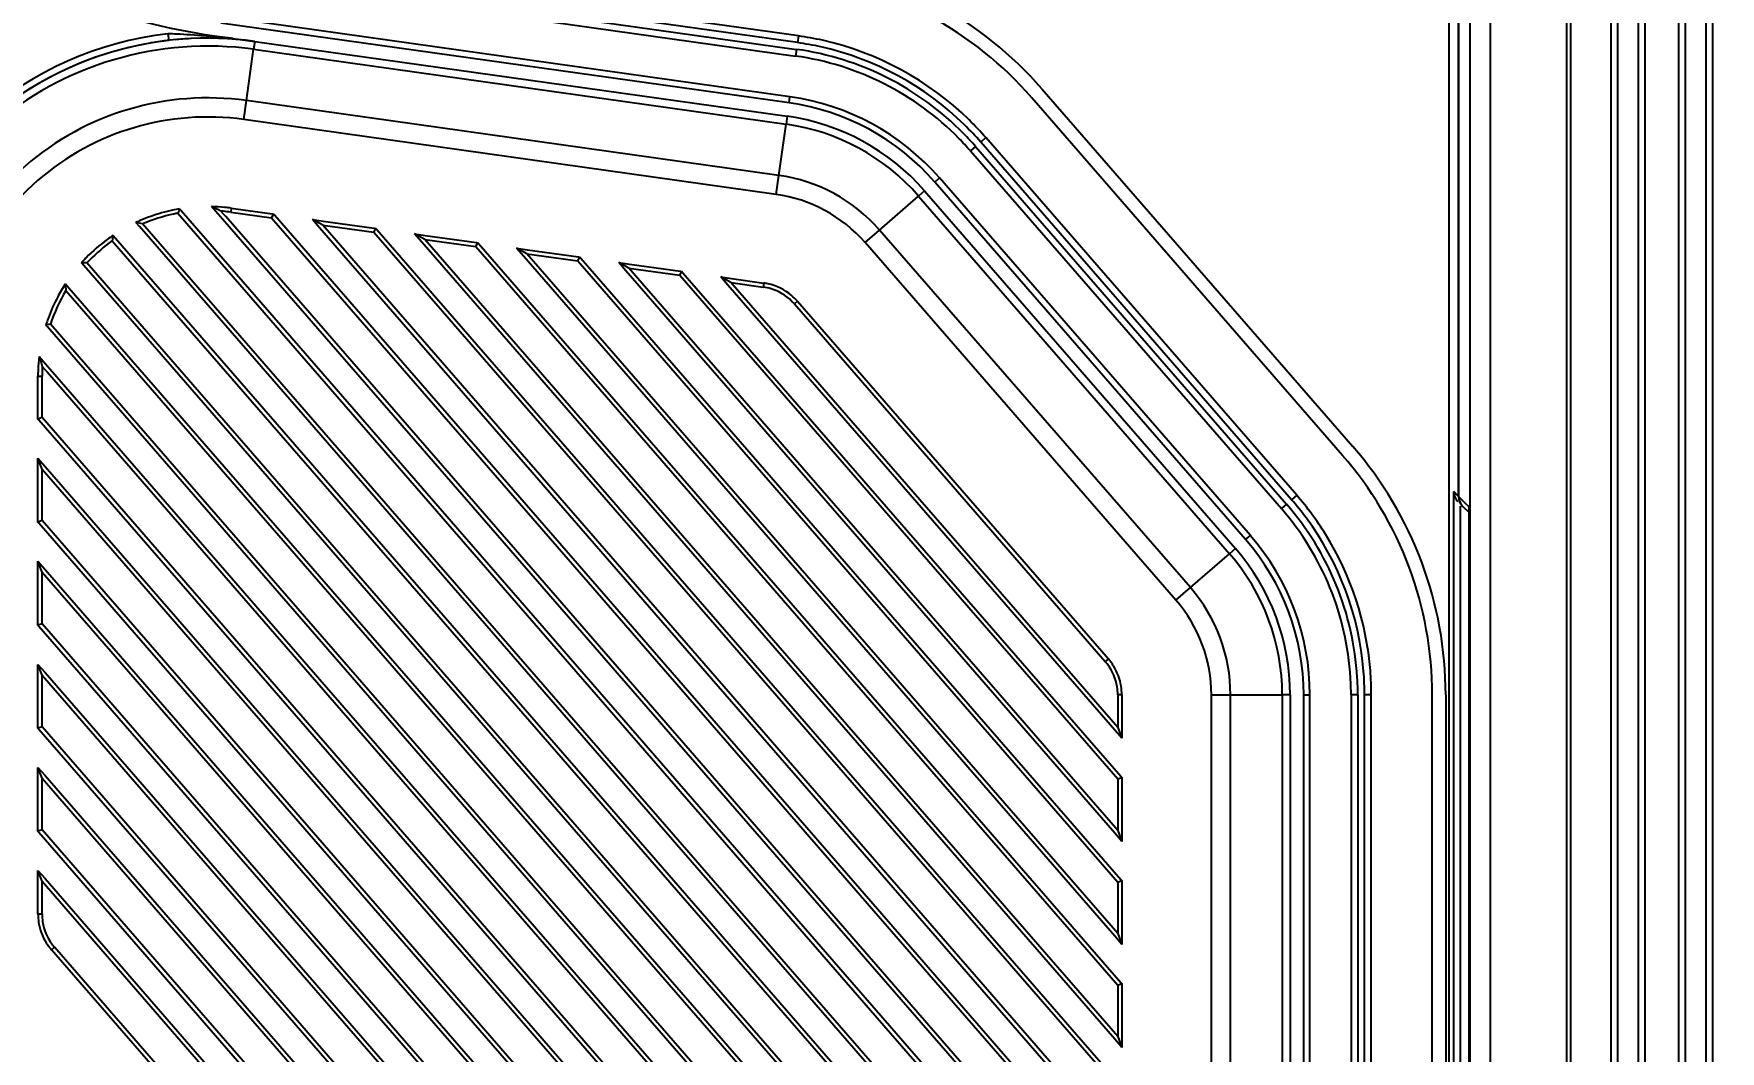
# Model space of a CAD drawing. Header units: millimetres. Extents: x -1070 to 42146, y 1440 to 12921.
# Drawn here: x 6828.9 to 6953.6, y 3374.6 to 3449.8 of the extents above; entities that cross this region are included whole.
import ezdxf

# ---------------------------------------------------------------- set-up
doc = ezdxf.new("R2010")
doc.units = ezdxf.units.MM
doc.layers.add('06___PRT_ALL_SURFS', color=7, linetype='Continuous')
doc.layers.add('DIM', color=4, linetype='Continuous')
doc.styles.get("Standard").update_dxf_attribs({"font": 'arial.ttf'})
doc.dimstyles.new('ISO-200', dxfattribs={"dimtxt": 30, "dimasz": 25, "dimexe": 1.25, "dimexo": 5, "dimgap": 5, "dimtad": 1, "dimtoh": 1, "dimdec": 1, "dimdsep": 46, "dimtxsty": 'Standard', "dimcen": 2.5, "dimadec": 0, "dimazin": 0, "dimtfac": 1, "dimtdec": 1, "dimtmove": 0, "dimatfit": 3, "dimfxl": 1, "dimarcsym": 0})

# ---------------------------------------------------------------- blocks, each defined once
blk = doc.blocks.new('*D141')
at = {"layer": 'Defpoints', "color": 0, "transparency": 16777216}
for p in [(7169.27, 3297.92), (6819.27, 3257.83), (7169.27, 3257.83)]:
    blk.add_point(p, dxfattribs=at)
at = {"layer": 'DIM', "color": 0, "lineweight": -2, "transparency": 16777216}
for p, q in [((6819.27, 3262.83), (6819.27, 3299.17)), ((7169.27, 3262.83), (7169.27, 3299.17)), ((6844.27, 3297.92), (7144.27, 3297.92))]:
    blk.add_line(p, q, dxfattribs=at)
at = {"layer": 'DIM', "color": 0, "transparency": 16777216}
for points in [[(6844.27, 3302.09), (6844.27, 3293.75), (6819.27, 3297.92)], [(7144.27, 3302.09), (7144.27, 3293.75), (7169.27, 3297.92)]]:
    blk.add_solid(points, dxfattribs=at)
at = {"layer": 'DIM', "color": 0, "lineweight": -3, "transparency": 16777216, "insert": (6994.27, 3322.34), "char_height": 30, "attachment_point": 5}
blk.add_mtext('350 [1\'-1 3/4"]', dxfattribs=at)

msp = doc.modelspace()

# ---------------------------------------------------------------- linework, layer by layer
at = {"color": 7, "linetype": 'Continuous', "lineweight": -3}
for p, q in [((6945.525, 3344.682), (6945.525, 3477.826)), ((6946.025, 3343.017), (6946.025, 3477.826)), ((6947.525, 3477.826), (6947.525, 3340.503)), ((6948.025, 3477.826), (6948.025, 3340.357)), ((6950.525, 3337.084), (6950.525, 3477.826)), ((6951.025, 3336.051), (6951.025, 3477.826)), ((6952.525, 3477.826), (6952.525, 3334.326)), ((6953.025, 3477.826), (6953.025, 3334.256)), ((6843.293, 3454.566), (6885.299, 3448.663)), ((6885.369, 3449.158), (6843.362, 3455.062)), ((6885.438, 3449.653), (6843.432, 3455.557)), ((6843.223, 3454.071), (6885.23, 3448.168)), ((6933.559, 3415.222), (6933.559, 3452.473)), ((6934.247, 3415.597), (6934.247, 3452.473)), ((6934.275, 3415.569), (6934.275, 3452.473)), ((6884.806, 3445.156), (6842.8, 3451.059)), ((6838.81, 3449.818), (6838.868, 3449.322)), ((6838.891, 3449.815), (6838.81, 3449.818)), ((6884.742, 3444.702), (6842.736, 3450.605)), ((6885.438, 3449.653), (6885.369, 3449.158)), ((6843.603, 3449.474), (6845.23, 3449.245)), ((6844.616, 3444.874), (6845.149, 3448.665)), ((6845.23, 3449.245), (6845.149, 3448.665)), ((6845.149, 3448.665), (6884.522, 3443.131)), ((6845.23, 3449.245), (6884.603, 3443.711)), ((6885.299, 3448.663), (6885.23, 3448.168)), ((6844.419, 3443.473), (6844.616, 3444.874)), ((6883.989, 3439.34), (6844.616, 3444.874)), ((6884.742, 3444.702), (6884.806, 3445.156)), ((6925.675, 3418.637), (6902.684, 3445.086)), ((6903.439, 3445.742), (6926.43, 3419.293)), ((6883.792, 3437.94), (6844.419, 3443.473)), ((6884.603, 3443.711), (6884.522, 3443.131)), ((6883.989, 3439.34), (6884.522, 3443.131)), ((6899.288, 3442.133), (6898.911, 3441.805)), ((6922.279, 3415.685), (6899.288, 3442.133)), ((6898.533, 3441.477), (6898.156, 3441.149)), ((6898.156, 3441.149), (6921.147, 3414.701)), ((6898.533, 3441.477), (6921.525, 3415.029)), ((6921.902, 3415.357), (6898.911, 3441.805)), ((6883.792, 3437.94), (6883.989, 3439.34)), ((6895.514, 3438.853), (6895.86, 3439.154)), ((6918.506, 3412.405), (6895.514, 3438.853)), ((6918.852, 3412.705), (6895.86, 3439.154)), ((6891.428, 3435.301), (6894.318, 3437.813)), ((6894.76, 3438.197), (6894.318, 3437.813)), ((6894.318, 3437.813), (6917.309, 3411.364)), ((6894.76, 3438.197), (6917.751, 3411.749)), ((6836.704, 3435.553), (6836.438, 3435.858)), ((6839.556, 3436.54), (6908.427, 3357.312)), ((6839.671, 3436.865), (6839.782, 3436.737)), ((6839.782, 3436.737), (6908.654, 3357.509)), ((6842.504, 3436.502), (6842.041, 3437.035)), ((6842.856, 3436.097), (6842.504, 3436.502)), ((6842.953, 3436.443), (6842.73, 3436.699)), ((6908.448, 3360.642), (6842.856, 3436.097)), ((6843.082, 3436.294), (6842.953, 3436.443)), ((6908.675, 3360.839), (6843.082, 3436.294)), ((6843.497, 3436.916), (6843.456, 3436.619)), ((6843.456, 3436.619), (6846.482, 3436.194)), ((6843.497, 3436.916), (6846.524, 3436.491)), ((6846.482, 3436.194), (6846.635, 3436.475)), ((6846.482, 3436.194), (6909.048, 3364.219)), ((6846.524, 3436.491), (6846.635, 3436.475)), ((6846.635, 3436.475), (6846.708, 3436.391)), ((6846.708, 3436.391), (6909.275, 3364.416)), ((6850.255, 3435.663), (6849.503, 3436.072)), ((6850.029, 3435.467), (6849.503, 3436.072)), ((6849.503, 3436.072), (6850.297, 3435.961)), ((6850.297, 3435.961), (6854.071, 3435.43)), ((6834.75, 3434.904), (6834.926, 3434.702)), ((6834.926, 3434.702), (6905.963, 3352.983)), ((6907.053, 3354.626), (6836.704, 3435.553)), ((6907.279, 3354.822), (6836.93, 3435.75)), ((6908.822, 3367.833), (6850.029, 3435.467)), ((6850.255, 3435.663), (6854.029, 3435.133)), ((6909.048, 3368.03), (6850.255, 3435.663)), ((6854.029, 3435.133), (6854.182, 3435.415)), ((6854.029, 3435.133), (6909.048, 3371.841)), ((6854.071, 3435.43), (6854.182, 3435.415)), ((6854.182, 3435.415), (6854.255, 3435.33)), ((6854.255, 3435.33), (6909.275, 3372.037)), ((6857.802, 3434.603), (6857.05, 3435.012)), ((6857.576, 3434.406), (6857.05, 3435.012)), ((6857.05, 3435.012), (6857.844, 3434.9)), ((6857.802, 3434.603), (6861.576, 3434.072)), ((6909.048, 3375.651), (6857.802, 3434.603)), ((6857.844, 3434.9), (6861.618, 3434.37)), ((6890.361, 3434.373), (6891.428, 3435.301)), ((6914.42, 3408.853), (6891.428, 3435.301)), ((6834.699, 3434.505), (6905.736, 3352.787)), ((6908.822, 3375.454), (6857.576, 3434.406)), ((6861.576, 3434.072), (6861.729, 3434.354)), ((6861.576, 3434.072), (6909.048, 3379.462)), ((6861.618, 3434.37), (6861.729, 3434.354)), ((6861.729, 3434.354), (6861.802, 3434.269)), ((6861.802, 3434.269), (6909.275, 3379.659)), ((6865.35, 3433.542), (6864.597, 3433.951)), ((6865.123, 3433.345), (6864.597, 3433.951)), ((6864.597, 3433.951), (6865.391, 3433.839)), ((6865.35, 3433.542), (6869.123, 3433.012)), ((6909.048, 3383.272), (6865.35, 3433.542)), ((6865.391, 3433.839), (6869.165, 3433.309)), ((6913.352, 3407.925), (6890.361, 3434.373)), ((6832.586, 3432.668), (6832.411, 3432.871)), ((6903.623, 3350.95), (6832.586, 3432.668)), ((6903.85, 3351.146), (6832.813, 3432.865)), ((6908.822, 3383.076), (6865.123, 3433.345)), ((6869.123, 3433.012), (6869.276, 3433.293)), ((6869.123, 3433.012), (6909.048, 3387.083)), ((6869.165, 3433.309), (6869.276, 3433.293)), ((6869.276, 3433.293), (6869.349, 3433.209)), ((6869.349, 3433.209), (6909.275, 3387.28)), ((6872.897, 3432.481), (6872.144, 3432.89)), ((6872.67, 3432.285), (6872.144, 3432.89)), ((6872.144, 3432.89), (6872.938, 3432.779)), ((6908.822, 3390.697), (6872.67, 3432.285)), ((6872.897, 3432.481), (6876.67, 3431.951)), ((6909.048, 3390.894), (6872.897, 3432.481)), ((6872.938, 3432.779), (6876.712, 3432.248)), ((6876.67, 3431.951), (6876.823, 3432.233)), ((6876.712, 3432.248), (6876.823, 3432.233)), ((6876.823, 3432.233), (6876.897, 3432.148)), ((6876.897, 3432.148), (6909.275, 3394.901)), ((6831.231, 3431.332), (6831.496, 3431.026)), ((6831.496, 3431.026), (6901.845, 3350.099)), ((6876.67, 3431.951), (6909.048, 3394.704)), ((6880.444, 3431.421), (6879.691, 3431.83)), ((6879.691, 3431.83), (6880.485, 3431.718)), ((6880.217, 3431.224), (6879.691, 3431.83)), ((6908.822, 3398.318), (6880.217, 3431.224)), ((6880.444, 3431.421), (6882.829, 3431.086)), ((6909.048, 3398.515), (6880.444, 3431.421)), ((6880.485, 3431.718), (6882.871, 3431.383)), ((6882.871, 3431.383), (6882.829, 3431.086)), ((6831.27, 3430.829), (6901.619, 3349.902)), ((6885.364, 3430.029), (6885.137, 3429.832)), ((6885.137, 3429.832), (6908.128, 3403.384)), ((6885.364, 3430.029), (6908.355, 3403.581)), ((6829.895, 3428.142), (6829.784, 3428.27)), ((6898.767, 3348.915), (6829.895, 3428.142)), ((6898.993, 3349.112), (6830.122, 3428.339)), ((6829.286, 3425.948), (6829.749, 3425.415)), ((6829.523, 3425.218), (6829.745, 3424.962)), ((6829.745, 3424.962), (6829.875, 3424.813)), ((6829.749, 3425.415), (6830.101, 3425.01)), ((6829.875, 3424.813), (6895.467, 3349.358)), ((6830.101, 3425.01), (6895.694, 3349.554)), ((6829.201, 3421.432), (6829.201, 3424.488)), ((6829.201, 3424.488), (6829.501, 3424.488)), ((6829.501, 3421.432), (6829.501, 3424.488)), ((6829.201, 3421.32), (6829.201, 3421.432)), ((6829.501, 3421.432), (6829.201, 3421.32)), ((6829.274, 3421.236), (6829.201, 3421.32)), ((6891.841, 3349.261), (6829.274, 3421.236)), ((6892.067, 3349.458), (6829.501, 3421.432)), ((6829.201, 3417.622), (6829.201, 3418.424)), ((6829.201, 3418.424), (6829.727, 3417.819)), ((6829.501, 3417.622), (6829.201, 3418.424)), ((6829.201, 3413.811), (6829.201, 3417.622)), ((6829.501, 3413.811), (6829.501, 3417.622)), ((6829.501, 3417.622), (6888.294, 3349.988)), ((6829.727, 3417.819), (6888.52, 3350.185)), ((6933.889, 3415.222), (6933.889, 3415.955)), ((6934.247, 3415.597), (6933.889, 3415.955)), ((6921.525, 3415.029), (6921.147, 3414.701)), ((6921.525, 3415.029), (6921.147, 3414.701)), ((6922.279, 3415.685), (6921.902, 3415.357)), ((6933.559, 3414.888), (6933.559, 3415.222)), ((6933.559, 3370.763), (6933.559, 3414.888)), ((6933.889, 3414.888), (6933.889, 3415.222)), ((6933.889, 3370.763), (6933.889, 3414.888)), ((6934.275, 3415.569), (6934.748, 3415.096)), ((6934.392, 3414.154), (6934.392, 3414.888)), ((6934.568, 3414.86), (6934.998, 3414.43)), ((6934.748, 3415.096), (6934.999, 3414.845)), ((6934.998, 3414.811), (6934.999, 3414.845)), ((6934.998, 3414.811), (6934.998, 3370.841)), ((6934.999, 3414.845), (6934.999, 3414.811)), ((6934.999, 3414.811), (6934.999, 3370.841)), ((6829.201, 3413.699), (6829.201, 3413.811)), ((6829.501, 3413.811), (6829.201, 3413.699)), ((6829.274, 3413.614), (6829.201, 3413.699)), ((6884.294, 3350.322), (6829.274, 3413.614)), ((6884.52, 3350.519), (6829.501, 3413.811)), ((6934.392, 3371.498), (6934.392, 3414.154)), ((6918.506, 3412.405), (6918.852, 3412.705)), ((6918.506, 3412.405), (6918.852, 3412.705)), ((6914.42, 3408.853), (6917.309, 3411.364)), ((6914.42, 3408.853), (6917.309, 3411.364)), ((6917.751, 3411.749), (6917.309, 3411.364)), ((6917.751, 3411.749), (6917.309, 3411.364)), ((6829.501, 3410.001), (6829.201, 3410.803)), ((6829.201, 3410.001), (6829.201, 3410.803)), ((6829.201, 3410.803), (6829.727, 3410.197)), ((6829.201, 3406.19), (6829.201, 3410.001)), ((6829.501, 3406.19), (6829.501, 3410.001)), ((6829.501, 3410.001), (6880.747, 3351.049)), ((6829.727, 3410.197), (6880.973, 3351.246)), ((6913.352, 3407.925), (6914.42, 3408.853)), ((6913.352, 3407.925), (6914.42, 3408.853)), ((6829.501, 3406.19), (6829.201, 3406.078)), ((6829.201, 3406.078), (6829.201, 3406.19)), ((6829.274, 3405.993), (6829.201, 3406.078)), ((6876.747, 3351.382), (6829.274, 3405.993)), ((6876.973, 3351.579), (6829.501, 3406.19)), ((6908.355, 3403.581), (6908.128, 3403.384)), ((6908.355, 3403.581), (6908.128, 3403.384)), ((6829.501, 3402.379), (6829.201, 3403.182)), ((6829.201, 3402.379), (6829.201, 3403.182)), ((6829.201, 3403.182), (6829.727, 3402.576)), ((6829.201, 3398.569), (6829.201, 3402.379)), ((6829.501, 3398.569), (6829.501, 3402.379)), ((6829.501, 3402.379), (6873.2, 3352.11)), ((6829.727, 3402.576), (6873.426, 3352.306)), ((6909.048, 3400.924), (6909.048, 3398.515)), ((6909.348, 3400.924), (6909.048, 3400.924)), ((6909.048, 3400.924), (6909.048, 3398.515)), ((6909.348, 3400.924), (6909.048, 3400.924)), ((6909.348, 3400.924), (6909.348, 3398.515)), ((6909.348, 3400.924), (6909.348, 3398.515)), ((6915.97, 3400.924), (6917.384, 3400.924)), ((6915.97, 3361.163), (6915.97, 3400.924)), ((6915.97, 3400.924), (6917.384, 3400.924)), ((6915.97, 3361.163), (6915.97, 3400.924)), ((6917.384, 3361.163), (6917.384, 3400.924)), ((6917.384, 3400.924), (6921.212, 3400.924)), ((6917.384, 3361.163), (6917.384, 3400.924)), ((6917.384, 3400.924), (6921.212, 3400.924)), ((6921.798, 3400.924), (6921.212, 3400.924)), ((6921.212, 3400.924), (6921.212, 3361.163)), ((6921.798, 3400.924), (6921.212, 3400.924)), ((6921.212, 3400.924), (6921.212, 3361.163)), ((6921.798, 3400.924), (6921.798, 3361.163)), ((6921.798, 3400.924), (6921.798, 3361.163)), ((6922.798, 3358.504), (6922.798, 3400.924)), ((6922.798, 3400.924), (6923.257, 3400.924)), ((6922.798, 3358.504), (6922.798, 3400.924)), ((6922.798, 3400.924), (6923.257, 3400.924)), ((6923.257, 3358.504), (6923.257, 3400.924)), ((6923.257, 3358.504), (6923.257, 3400.924)), ((6926.798, 3400.924), (6926.298, 3400.924)), ((6926.298, 3400.924), (6926.298, 3358.504)), ((6926.798, 3400.924), (6926.798, 3358.504)), ((6829.501, 3398.569), (6829.201, 3398.457)), ((6829.201, 3398.457), (6829.201, 3398.569)), ((6829.274, 3398.372), (6829.201, 3398.457)), ((6869.426, 3352.64), (6829.501, 3398.569)), ((6909.048, 3398.515), (6909.348, 3397.713)), ((6909.048, 3398.515), (6909.348, 3397.713)), ((6909.348, 3398.515), (6909.348, 3397.713)), ((6909.348, 3398.515), (6909.348, 3397.713)), ((6869.2, 3352.443), (6829.274, 3398.372)), ((6909.348, 3397.713), (6908.822, 3398.318)), ((6909.348, 3397.713), (6908.822, 3398.318)), ((6829.201, 3394.758), (6829.201, 3395.56)), ((6829.201, 3395.56), (6829.727, 3394.955)), ((6829.501, 3394.758), (6829.201, 3395.56)), ((6829.201, 3390.947), (6829.201, 3394.758)), ((6829.501, 3390.947), (6829.501, 3394.758)), ((6829.501, 3394.758), (6865.652, 3353.17)), ((6829.727, 3394.955), (6865.879, 3353.367)), ((6909.048, 3394.704), (6909.348, 3394.817)), ((6909.048, 3394.704), (6909.348, 3394.817)), ((6909.048, 3394.704), (6909.048, 3390.894)), ((6909.048, 3394.704), (6909.048, 3390.894)), ((6909.275, 3394.901), (6909.348, 3394.817)), ((6909.275, 3394.901), (6909.348, 3394.817)), ((6909.348, 3394.817), (6909.348, 3394.704)), ((6909.348, 3394.817), (6909.348, 3394.704)), ((6909.348, 3394.704), (6909.348, 3390.894)), ((6909.348, 3394.704), (6909.348, 3390.894)), ((6829.501, 3390.947), (6829.201, 3390.835)), ((6829.201, 3390.835), (6829.201, 3390.947)), ((6861.879, 3353.701), (6829.501, 3390.947)), ((6829.274, 3390.751), (6829.201, 3390.835)), ((6861.653, 3353.504), (6829.274, 3390.751)), ((6909.348, 3390.091), (6908.822, 3390.697)), ((6909.348, 3390.091), (6908.822, 3390.697)), ((6909.048, 3390.894), (6909.348, 3390.091)), ((6909.048, 3390.894), (6909.348, 3390.091)), ((6909.348, 3390.894), (6909.348, 3390.091)), ((6909.348, 3390.894), (6909.348, 3390.091)), ((6829.201, 3387.137), (6829.201, 3387.939)), ((6829.201, 3387.939), (6829.727, 3387.334)), ((6829.501, 3387.137), (6829.201, 3387.939)), ((6829.727, 3387.334), (6858.332, 3354.428)), ((6909.275, 3387.28), (6909.348, 3387.195)), ((6909.275, 3387.28), (6909.348, 3387.195)), ((6829.201, 3384.728), (6829.201, 3387.137)), ((6829.501, 3384.728), (6829.501, 3387.137)), ((6829.501, 3387.137), (6858.105, 3354.231)), ((6909.048, 3387.083), (6909.348, 3387.195)), ((6909.048, 3387.083), (6909.348, 3387.195)), ((6909.048, 3387.083), (6909.048, 3383.272)), ((6909.048, 3387.083), (6909.048, 3383.272)), ((6909.348, 3387.195), (6909.348, 3387.083)), ((6909.348, 3387.195), (6909.348, 3387.083)), ((6909.348, 3387.083), (6909.348, 3383.272)), ((6909.348, 3387.083), (6909.348, 3383.272)), ((6829.201, 3384.728), (6829.501, 3384.728)), ((6830.194, 3382.071), (6830.421, 3382.268)), ((6853.412, 3355.819), (6830.421, 3382.268)), ((6909.348, 3382.47), (6908.822, 3383.076)), ((6909.348, 3382.47), (6908.822, 3383.076)), ((6909.048, 3383.272), (6909.348, 3382.47)), ((6909.048, 3383.272), (6909.348, 3382.47)), ((6909.348, 3383.272), (6909.348, 3382.47)), ((6909.348, 3383.272), (6909.348, 3382.47)), ((6853.186, 3355.623), (6830.194, 3382.071)), ((6909.048, 3379.462), (6909.348, 3379.574)), ((6909.048, 3379.462), (6909.348, 3379.574)), ((6909.048, 3379.462), (6909.048, 3375.651)), ((6909.048, 3379.462), (6909.048, 3375.651)), ((6909.275, 3379.659), (6909.348, 3379.574)), ((6909.275, 3379.659), (6909.348, 3379.574)), ((6909.348, 3379.574), (6909.348, 3379.462)), ((6909.348, 3379.574), (6909.348, 3379.462)), ((6909.348, 3379.462), (6909.348, 3375.651)), ((6909.348, 3379.462), (6909.348, 3375.651)), ((6909.348, 3374.849), (6908.822, 3375.454)), ((6909.348, 3374.849), (6908.822, 3375.454)), ((6909.048, 3375.651), (6909.348, 3374.849)), ((6909.048, 3375.651), (6909.348, 3374.849)), ((6909.348, 3375.651), (6909.348, 3374.849)), ((6909.348, 3375.651), (6909.348, 3374.849))]:
    msp.add_line(p, q, dxfattribs=at)
for centre, radius, start, end in [((6850.042, 3502.594), 53.5, 221, 262), ((6882.307, 3427.372), 28, 41, 82), ((6882.307, 3427.372), 27, 41, 82), ((6841.751, 3424.488), 25.5, 96.62169, 165.37831), ((6835.674, 3376.464), 73.422, 87.07052, 87.48888), ((6850.042, 3502.594), 53.5, 262, 263.11488), ((6882.307, 3427.372), 22.5, 77.41328, 82), ((6841.751, 3424.488), 25, 82, 180), ((6841.751, 3424.488), 24.414, 82, 180), ((6841.751, 3424.488), 25, 100.75924, 161.24086), ((6841.751, 3424.488), 25, 96.62169, 100.02905), ((6841.751, 3424.488), 25, 92.90091, 95.54033), ((6841.751, 3424.488), 25, 89.27451, 89.4012), ((6841.751, 3424.488), 25, 82, 85.66097), ((6882.307, 3427.372), 21.5, 44.41667, 82), ((6882.307, 3427.372), 22, 77.44443, 82), ((6882.307, 3427.372), 22, 45.55555, 77.44443), ((6882.307, 3427.372), 22.5, 45.58839, 77.41328), ((6882.307, 3427.372), 21, 44.43654, 82), ((6841.751, 3424.488), 20.586, 82, 180), ((6882.307, 3427.372), 17.5, 41, 82), ((6882.307, 3427.372), 17.958, 41, 82), ((6841.751, 3424.488), 19.172, 82, 180), ((6882.307, 3427.372), 16.5, 41, 82), ((6882.307, 3427.372), 22.5, 41, 45.58839), ((6882.307, 3427.372), 15.914, 41, 82), ((6882.307, 3427.372), 21.5, 41, 44.41667), ((6882.307, 3427.372), 22, 41, 45.55555), ((6882.307, 3427.372), 21, 41, 44.43654), ((6882.307, 3427.372), 12.086, 41, 82), ((6882.307, 3427.372), 10.672, 41, 82), ((6841.751, 3424.488), 12.55, 113.16678, 115.04392), ((6830.045, 3405.712), 30.816, 77.08915, 78.02561), ((6841.751, 3424.488), 12.55, 109.55841, 113.16678), ((6841.751, 3424.488), 12.25, 101.75211, 113.17429), ((6841.751, 3424.488), 12.55, 101.93886, 109.55841), ((6841.751, 3424.488), 12.55, 99.53938, 101.93886), ((6841.751, 3424.488), 12.25, 100.32258, 101.75211), ((6886.598, 3420.031), 49.855, 160.26631, 160.6623), ((6830.635, 3412.745), 26.834, 63.2093, 64.84682), ((6841.751, 3424.488), 12.55, 84.16245, 88.6772), ((6841.751, 3424.488), 12.25, 84.65632, 85.41531), ((6841.751, 3424.488), 12.25, 82, 84.65632), ((6841.751, 3424.488), 12.55, 83.07369, 84.16245), ((6841.751, 3424.488), 12.55, 82, 83.07369), ((6841.751, 3424.488), 12.55, 126.29221, 135.73814), ((6841.751, 3424.488), 12.55, 123.90551, 126.29221), ((6871.581, 3430.023), 37.153, 172.45022, 173.07045), ((6841.751, 3424.488), 12.25, 126.44603, 136.8567), ((6841.751, 3424.488), 12.25, 125.1433, 126.44603), ((6841.751, 3424.488), 12.55, 136.85811, 138.09449), ((6832.119, 3395.719), 37.153, 88.92955, 89.54978), ((6841.751, 3424.488), 12.55, 135.73814, 136.85811), ((6841.751, 3424.488), 12.55, 146.95608, 152.10583), ((6861.973, 3433.467), 30.816, 183.97439, 184.91085), ((6882.307, 3427.372), 3.75, 72.85067, 82), ((6882.307, 3427.372), 4.05, 77.45092, 82), ((6882.307, 3427.372), 4.05, 50.0653, 77.45092), ((6882.307, 3427.372), 3.75, 45.60306, 72.85067), ((6841.751, 3424.488), 12.55, 152.10583, 159.85195), ((6841.751, 3424.488), 12.25, 148.82571, 161.67742), ((6882.307, 3427.372), 4.05, 41, 50.0653), ((6882.307, 3427.372), 3.75, 41, 45.60306), ((6841.751, 3424.488), 12.55, 161.66187, 162.46062), ((6841.751, 3424.488), 12.55, 159.85195, 161.66187), ((6839.923, 3379.457), 49.855, 101.3377, 101.73369), ((6841.751, 3424.488), 12.55, 173.3228, 177.83779), ((6854.927, 3433.862), 26.834, 197.15318, 198.7907), ((6841.751, 3424.488), 12.55, 178.92647, 180), ((6841.751, 3424.488), 12.55, 177.83779, 178.92647), ((6841.751, 3424.488), 12.25, 178.86156, 180), ((6841.751, 3424.488), 12.25, 176.9642, 178.86156), ((6841.751, 3424.488), 12.25, 176.58469, 176.9642), ((6934.978, 3415.992), 1.09, 181.97081, 224.93287), ((6905.298, 3400.924), 21, 3.43654, 41), ((6905.298, 3400.924), 21, 3.43654, 41), ((6905.298, 3400.924), 21.5, 3.41667, 41), ((6905.298, 3400.924), 21.5, 3.41667, 41), ((6905.298, 3400.924), 22, 36.44443, 41), ((6905.298, 3400.924), 22.5, 31.87577, 41), ((6905.298, 3400.924), 22, 4.55554, 36.44443), ((6905.298, 3400.924), 17.5, 0, 41), ((6905.298, 3400.924), 17.5, 0, 41), ((6905.298, 3400.924), 17.958, 0, 41), ((6905.298, 3400.924), 17.958, 0, 41), ((6905.298, 3400.924), 15.914, 0, 41), ((6905.298, 3400.924), 15.914, 0, 41), ((6905.298, 3400.924), 16.5, 0, 41), ((6905.298, 3400.924), 16.5, 0, 41), ((6905.298, 3400.924), 12.086, 0, 41), ((6905.298, 3400.924), 12.086, 0, 41), ((6905.298, 3400.924), 10.672, 0, 41), ((6905.298, 3400.924), 10.672, 0, 41), ((6905.298, 3400.924), 4.05, 36.45091, 41), ((6905.298, 3400.924), 4.05, 36.45091, 41), ((6905.298, 3400.924), 3.75, 36.39694, 41), ((6905.298, 3400.924), 3.75, 36.39694, 41), ((6905.298, 3400.924), 3.75, 9.14933, 36.39694), ((6905.298, 3400.924), 3.75, 9.14933, 36.39694), ((6905.298, 3400.924), 4.05, 31.93274, 36.45091), ((6905.298, 3400.924), 4.05, 31.93274, 36.45091), ((6905.298, 3400.924), 4.05, 9.06529, 31.93274), ((6905.298, 3400.924), 4.05, 9.06529, 31.93274), ((6905.298, 3400.924), 21, 0, 3.43654), ((6905.298, 3400.924), 21.5, 0, 3.41667), ((6905.298, 3400.924), 3.75, 0, 9.14933), ((6905.298, 3400.924), 3.75, 0, 9.14933), ((6905.298, 3400.924), 4.05, 0, 9.06529), ((6905.298, 3400.924), 4.05, 0, 9.06529), ((6833.251, 3384.728), 4.05, 180, 189.06529), ((6833.251, 3384.728), 3.75, 180, 189.14933), ((6833.251, 3384.728), 4.05, 189.06529, 211.93274), ((6833.251, 3384.728), 3.75, 189.14933, 216.39694), ((6833.251, 3384.728), 4.05, 211.93274, 216.45091), ((6833.251, 3384.728), 4.05, 216.45091, 221), ((6833.251, 3384.728), 3.75, 216.39694, 221)]:
    msp.add_arc(centre, radius, start, end, dxfattribs=at)
for centre, major_axis, start_param, end_param in [((6935.247, 3415.595), (0.708, -0.708), -2.3568035, -1.5707963), ((6935.275, 3415.567), (-0.708, 0.708), 0.7847892, 0.8374055), ((6935.275, 3415.567), (-0.708, 0.708), 0.8374055, 1.5707963)]:
    msp.add_ellipse(centre, major_axis=major_axis, ratio=0.9987828, start_param=start_param, end_param=end_param, dxfattribs=at)
msp.add_open_spline([(6843.628, 3449.475), (6843.279, 3449.51), (6842.579, 3449.566), (6841.18, 3449.687), (6840.128, 3449.753), (6839.426, 3449.789)], degree=3, knots=[0, 0, 0, 0, 0.2498956, 0.4997465, 1, 1, 1, 1], dxfattribs=at)
at = {"layer": '06___PRT_ALL_SURFS', "color": 7, "linetype": 'Continuous', "lineweight": -3}
for p, q in [((6935.08, 3477.826), (6935.08, 3358.449)), ((6936.579, 3477.826), (6936.579, 3358.449)), ((6942.225, 3477.826), (6942.225, 3358.148)), ((6942.525, 3477.826), (6942.525, 3358.148)), ((6925.675, 3418.637), (6902.684, 3445.086)), ((6903.439, 3445.742), (6926.43, 3419.293)), ((6899.288, 3442.133), (6898.911, 3441.805)), ((6922.279, 3415.685), (6899.288, 3442.133)), ((6921.902, 3415.357), (6898.911, 3441.805)), ((6922.279, 3415.685), (6921.902, 3415.357)), ((6927.298, 3358.504), (6927.298, 3400.924)), ((6927.798, 3400.924), (6927.298, 3400.924)), ((6927.798, 3358.504), (6927.798, 3400.924)), ((6932.298, 3358.504), (6932.298, 3400.924)), ((6933.298, 3400.924), (6933.298, 3370.43))]:
    msp.add_line(p, q, dxfattribs=at)
for radius, start, end in [(27, 0, 41), (28, 0, 41), (22, 36.44443, 41), (22.5, 31.87577, 41), (22, 4.55554, 36.44443), (22.5, 4.5884, 31.87577), (22, 0, 4.55554), (22.5, 0, 4.5884)]:
    msp.add_arc((6905.298, 3400.924), radius, start, end, dxfattribs=at)

# ---------------------------------------------------------------- dimensions: what is measured, and where the dimension line sits
at = {"layer": 'DIM', "color": 7, "lineweight": -3}
dim = msp.add_linear_dim(base=(7169.275, 3297.919), p1=(6819.275, 3257.826), p2=(7169.275, 3257.826), dimstyle='ISO-200', dxfattribs=at)
dim.commit()
dim.dimension.update_dxf_attribs({"geometry": '*D141', "text_midpoint": (6994.275, 3322.339)})

doc.saveas('drawing.dxf')
